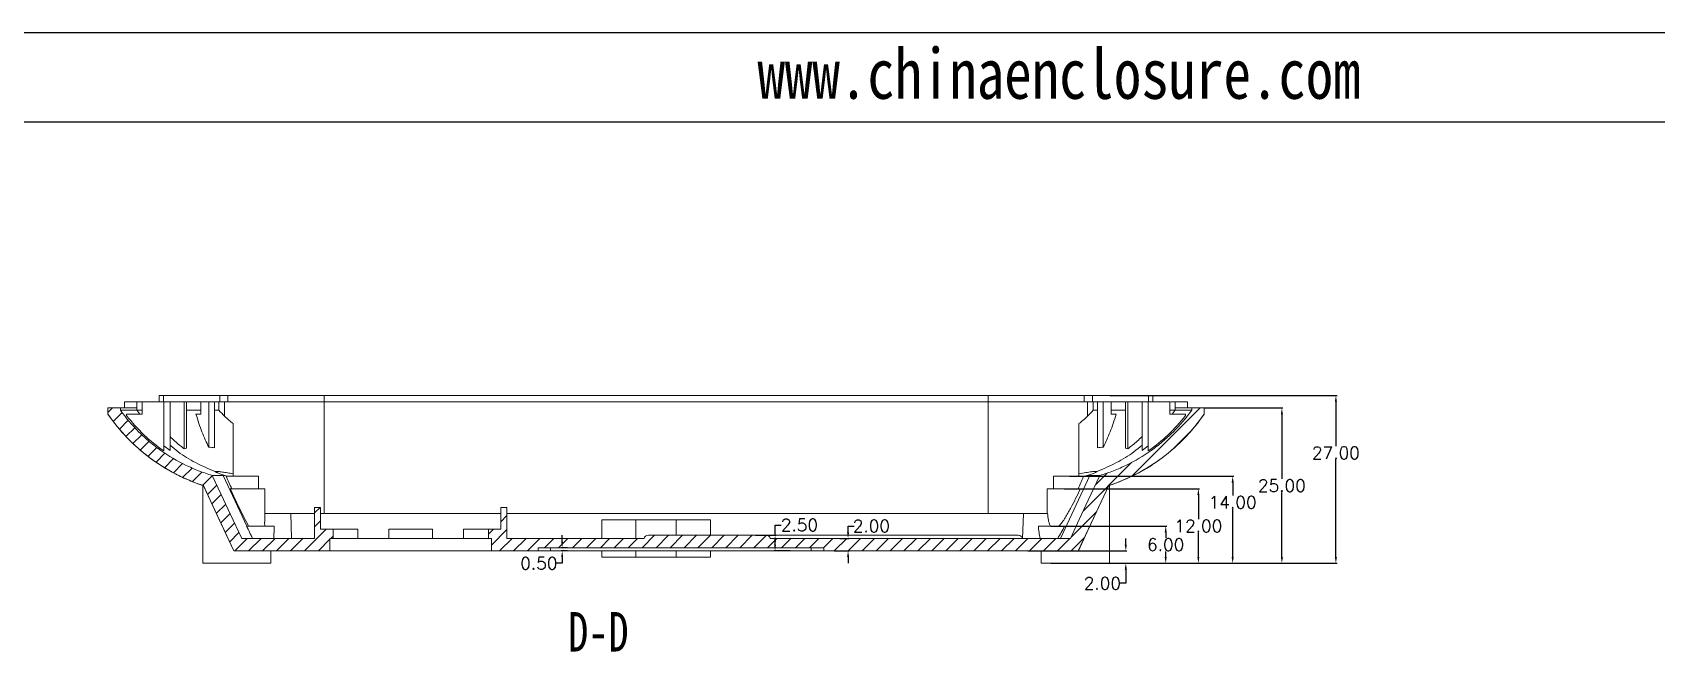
# Model space of a CAD drawing. Header units: inches. Extents: x 1813 to 4686, y 284 to 889.
# Drawn here: x 2923.9 to 3185.4, y 789.5 to 889.1 of the extents above; entities that cross this region are included whole.
import ezdxf

# ---------------------------------------------------------------- set-up
doc = ezdxf.new("R2010")
doc.units = ezdxf.units.IN
doc.header["$LTSCALE"] = 15
doc.layers.add('文字', color=81, linetype='Continuous')
doc.styles.add('SLDTEXTSTYLE0', font='TXT', dxfattribs={"width": 0.75})
doc.styles.get("Standard").update_dxf_attribs({"font": 'txt', "bigfont": 'gbcbig.shx'})
doc.styles.add('宋体', font='', dxfattribs={"width": 0.8, "height": 3.5})
doc.styles.get('宋体').set_extended_font_data('SimSun')
doc.dimstyles.new('2.5', dxfattribs={"dimtxt": 2, "dimasz": 1, "dimexe": 0.18, "dimexo": 0.0625, "dimgap": 0.09, "dimtad": 0, "dimtih": 1, "dimtoh": 1, "dimzin": 0, "dimdsep": 46, "dimtxsty": 'Standard', "dimcen": 1, "dimadec": 0, "dimazin": 2, "dimtfac": 1, "dimtofl": 0, "dimtmove": 0, "dimatfit": 3, "dimfxl": 1, "dimtolj": 1, "dimtzin": 0, "dimarcsym": 0})

# ---------------------------------------------------------------- blocks, each defined once
blk = doc.blocks.new('*D293')
at = {"color": 0, "lineweight": -2}
for p, q in [((3009.15, 807.15), (3009.15, 808.15)), ((3010.01, 806.15), (3008.97, 806.15)), ((3010.01, 805.65), (3008.97, 805.65)), ((3009.15, 803.65), (3008.15, 803.65)), ((3009.15, 804.65), (3009.15, 803.65))]:
    blk.add_line(p, q, dxfattribs=at)
at = {"color": 0}
for points in [[(3008.98, 807.15), (3009.31, 807.15), (3009.15, 806.15)], [(3008.98, 804.65), (3009.31, 804.65), (3009.15, 805.65)]]:
    blk.add_solid(points, dxfattribs=at)
at = {"layer": 'Defpoints', "color": 0}
for p in [(3009.15, 805.65), (3010.08, 806.15), (3010.08, 805.65)]:
    blk.add_point(p, dxfattribs=at)
at = {"color": 0, "insert": (3005.39, 803.65), "char_height": 2, "attachment_point": 5}
blk.add_mtext('\\A1;0.50', dxfattribs=at)
blk = doc.blocks.new('*D294')
at = {"color": 0, "lineweight": -2}
for p, q in [((3097.32, 830.65), (3133.91, 830.65)), ((3133.73, 829.65), (3133.73, 822.51)), ((3133.73, 804.65), (3133.73, 820.33)), ((3097.32, 803.65), (3133.91, 803.65))]:
    blk.add_line(p, q, dxfattribs=at)
at = {"color": 0}
for points in [[(3133.56, 829.65), (3133.9, 829.65), (3133.73, 830.65)], [(3133.56, 804.65), (3133.9, 804.65), (3133.73, 803.65)]]:
    blk.add_solid(points, dxfattribs=at)
at = {"layer": 'Defpoints', "color": 0}
for p in [(3097.26, 830.65), (3133.73, 830.65), (3097.26, 803.65)]:
    blk.add_point(p, dxfattribs=at)
at = {"color": 0, "insert": (3133.73, 821.42), "char_height": 2, "attachment_point": 5}
blk.add_mtext('\\A1;27.00', dxfattribs=at)
blk = doc.blocks.new('*D295')
at = {"color": 0, "lineweight": -2}
for p, q in [((3084.12, 805.65), (3100.08, 805.65)), ((3099.9, 806.65), (3099.9, 807.65)), ((3091.82, 803.65), (3100.08, 803.65)), ((3099.9, 800.43), (3098.9, 800.43)), ((3099.9, 802.65), (3099.9, 800.43))]:
    blk.add_line(p, q, dxfattribs=at)
at = {"color": 0}
for points in [[(3099.73, 806.65), (3100.07, 806.65), (3099.9, 805.65)], [(3099.73, 802.65), (3100.07, 802.65), (3099.9, 803.65)]]:
    blk.add_solid(points, dxfattribs=at)
at = {"layer": 'Defpoints', "color": 0}
for p in [(3084.05, 805.65), (3099.9, 805.65), (3091.76, 803.65)]:
    blk.add_point(p, dxfattribs=at)
at = {"color": 0, "insert": (3096.14, 800.43), "char_height": 2, "attachment_point": 5}
blk.add_mtext('\\A1;2.00', dxfattribs=at)
blk = doc.blocks.new('*D296')
at = {"color": 0, "lineweight": -2}
for p, q in [((3089.99, 815.65), (3111.77, 815.65)), ((3111.59, 814.65), (3111.59, 810.74)), ((3111.59, 804.65), (3111.59, 808.56)), ((3091.82, 803.65), (3111.77, 803.65))]:
    blk.add_line(p, q, dxfattribs=at)
at = {"color": 0}
for points in [[(3111.42, 814.65), (3111.75, 814.65), (3111.59, 815.65)], [(3111.42, 804.65), (3111.75, 804.65), (3111.59, 803.65)]]:
    blk.add_solid(points, dxfattribs=at)
at = {"layer": 'Defpoints', "color": 0}
for p in [(3089.92, 815.65), (3111.59, 815.65), (3091.76, 803.65)]:
    blk.add_point(p, dxfattribs=at)
at = {"color": 0, "insert": (3111.59, 809.65), "char_height": 2, "attachment_point": 5}
blk.add_mtext('\\A1;12.00', dxfattribs=at)
blk = doc.blocks.new('*D297')
at = {"color": 0, "lineweight": -2}
for p, q in [((3087.84, 809.65), (3106.51, 809.65)), ((3106.33, 808.65), (3106.33, 807.74)), ((3106.33, 804.65), (3106.33, 805.56)), ((3087.84, 803.65), (3106.51, 803.65))]:
    blk.add_line(p, q, dxfattribs=at)
at = {"color": 0}
for points in [[(3106.16, 808.65), (3106.49, 808.65), (3106.33, 809.65)], [(3106.16, 804.65), (3106.49, 804.65), (3106.33, 803.65)]]:
    blk.add_solid(points, dxfattribs=at)
at = {"layer": 'Defpoints', "color": 0}
for p in [(3087.77, 809.65), (3087.77, 803.65), (3106.33, 803.65)]:
    blk.add_point(p, dxfattribs=at)
at = {"color": 0, "insert": (3106.33, 806.65), "char_height": 2, "attachment_point": 5}
blk.add_mtext('\\A1;6.00', dxfattribs=at)
blk = doc.blocks.new('*D298')
at = {"color": 0, "lineweight": -2}
for p, q in [((3090.81, 817.65), (3117.29, 817.65)), ((3117.11, 816.65), (3117.11, 814.55)), ((3117.11, 804.65), (3117.11, 812.37)), ((3090.03, 803.65), (3117.29, 803.65))]:
    blk.add_line(p, q, dxfattribs=at)
at = {"color": 0}
for points in [[(3116.94, 816.65), (3117.28, 816.65), (3117.11, 817.65)], [(3116.94, 804.65), (3117.28, 804.65), (3117.11, 803.65)]]:
    blk.add_solid(points, dxfattribs=at)
at = {"layer": 'Defpoints', "color": 0}
for p in [(3090.75, 817.65), (3089.97, 803.65), (3117.11, 803.65)]:
    blk.add_point(p, dxfattribs=at)
at = {"color": 0, "insert": (3117.11, 813.46), "char_height": 2, "attachment_point": 5}
blk.add_mtext('\\A1;14.00', dxfattribs=at)
blk = doc.blocks.new('*D299')
at = {"color": 0, "lineweight": -2}
for p, q in [((3112.57, 828.65), (3125.21, 828.65)), ((3125.03, 827.65), (3125.03, 817.24)), ((3125.03, 804.65), (3125.03, 815.06)), ((3091.89, 803.65), (3125.21, 803.65))]:
    blk.add_line(p, q, dxfattribs=at)
at = {"color": 0}
for points in [[(3124.87, 827.65), (3125.2, 827.65), (3125.03, 828.65)], [(3124.87, 804.65), (3125.2, 804.65), (3125.03, 803.65)]]:
    blk.add_solid(points, dxfattribs=at)
at = {"layer": 'Defpoints', "color": 0}
for p in [(3112.51, 828.65), (3091.82, 803.65), (3125.03, 803.65)]:
    blk.add_point(p, dxfattribs=at)
at = {"color": 0, "insert": (3125.03, 816.15), "char_height": 2, "attachment_point": 5}
blk.add_mtext('\\A1;25.00', dxfattribs=at)
blk = doc.blocks.new('*D300')
at = {"color": 0, "lineweight": -2}
for p, q in [((3055.18, 808.65), (3055.18, 809.65)), ((3055.18, 809.65), (3056.18, 809.65)), ((3052.99, 805.65), (3055.36, 805.65)), ((3053.85, 807.65), (3055.36, 807.65)), ((3055.18, 804.65), (3055.18, 803.65))]:
    blk.add_line(p, q, dxfattribs=at)
at = {"color": 0}
for points in [[(3055.02, 808.65), (3055.35, 808.65), (3055.18, 807.65)], [(3055.02, 804.65), (3055.35, 804.65), (3055.18, 805.65)]]:
    blk.add_solid(points, dxfattribs=at)
at = {"layer": 'Defpoints', "color": 0}
for p in [(3052.93, 805.65), (3053.79, 807.65), (3055.18, 807.65)]:
    blk.add_point(p, dxfattribs=at)
at = {"color": 0, "insert": (3058.94, 809.65), "char_height": 2, "attachment_point": 5}
blk.add_mtext('\\A1;2.00', dxfattribs=at)
blk = doc.blocks.new('*D301')
at = {"color": 0, "lineweight": -2}
for p, q in [((3040.3, 808.15), (3043.61, 808.15)), ((3043.43, 808.15), (3043.43, 809.81)), ((3043.43, 809.81), (3044.43, 809.81)), ((3045.87, 805.65), (3043.25, 805.65)), ((3043.43, 806.65), (3043.43, 807.15))]:
    blk.add_line(p, q, dxfattribs=at)
at = {"color": 0}
for points in [[(3043.27, 807.15), (3043.6, 807.15), (3043.43, 808.15)], [(3043.27, 806.65), (3043.6, 806.65), (3043.43, 805.65)]]:
    blk.add_solid(points, dxfattribs=at)
at = {"layer": 'Defpoints', "color": 0}
for p in [(3040.24, 808.15), (3043.43, 805.65), (3045.93, 805.65)]:
    blk.add_point(p, dxfattribs=at)
at = {"color": 0, "insert": (3047.36, 809.81), "char_height": 2, "attachment_point": 5}
blk.add_mtext('\\A1;2.50', dxfattribs=at)

msp = doc.modelspace()

# ---------------------------------------------------------------- hatches: boundary and pattern name
at = {"linetype": 'Continuous', "lineweight": 0}
h = msp.add_hatch(dxfattribs=at)
h.set_pattern_fill('ANSI31', color=4, scale=0.5, style=0)
edge = h.paths.add_edge_path(flags=0)
edge.add_line((2972.26, 807.65), (2972.26, 809.15))
edge.add_line((2972.26, 809.15), (2970.26, 809.15))
edge.add_line((2970.26, 809.15), (2970.26, 812.65))
edge.add_line((2970.26, 812.65), (2969.26, 812.65))
edge.add_line((2969.26, 812.65), (2969.26, 807.65))
edge.add_line((2969.26, 807.65), (2957.541, 807.65))
edge.add_spline(control_points=[(2957.541, 807.65), (2956.929, 808.963), (2956.317, 810.276), (2955.705, 811.589), (2955.218, 812.633), (2954.731, 813.678), (2954.244, 814.722), (2953.766, 815.746), (2953.289, 816.769), (2952.811, 817.793)], knot_values=[0.0000672, 0.0000672, 0.0000672, 0.0000672, 0.0044128, 0.0044128, 0.0044128, 0.00787, 0.00787, 0.00787, 0.0112587, 0.0112587, 0.0112587, 0.0112587], weights=[1, 1, 1, 1, 1, 1, 1, 1, 1, 1], degree=3, periodic=0)
edge.add_spline(control_points=[(2952.811, 817.793), (2952.358, 817.927), (2951.908, 818.072), (2951.462, 818.229), (2948.505, 819.266), (2945.686, 820.828), (2943.239, 822.786), (2941.264, 824.365), (2939.49, 826.232), (2938.012, 828.283)], knot_values=[0.0079981, 0.0079981, 0.0079981, 0.0079981, 0.0094017, 0.0094017, 0.0094017, 0.0188033, 0.0188033, 0.0188033, 0.0263623, 0.0263623, 0.0263623, 0.0263623], weights=[1, 1, 1, 1, 1, 1, 1, 1, 1, 1], degree=3, periodic=0)
edge.add_line((2938.012, 828.283), (2938.012, 828.65))
edge.add_line((2938.012, 828.65), (2936.012, 828.65))
edge.add_line((2936.012, 828.65), (2936.012, 827.65))
edge.add_spline(control_points=[(2936.012, 827.65), (2937.669, 825.24), (2939.705, 823.052), (2941.989, 821.224), (2944.611, 819.127), (2947.631, 817.453), (2950.8, 816.341), (2950.99, 816.275), (2951.181, 816.21), (2951.372, 816.147)], knot_values=[0, 0, 0, 0, 0.0087765, 0.0087765, 0.0087765, 0.0188848, 0.0188848, 0.0188848, 0.0194839, 0.0194839, 0.0194839, 0.0194839], weights=[1, 1, 1, 1, 1, 1, 1, 1, 1, 1], degree=3, periodic=0)
edge.add_spline(control_points=[(2951.372, 816.147), (2951.847, 815.129), (2952.321, 814.112), (2952.796, 813.094), (2953.28, 812.056), (2953.765, 811.017), (2954.249, 809.978), (2954.922, 808.535), (2955.594, 807.093), (2956.267, 805.65)], knot_values=[0.0000711, 0.0000711, 0.0000711, 0.0000711, 0.003439, 0.003439, 0.003439, 0.0068781, 0.0068781, 0.0068781, 0.0116529, 0.0116529, 0.0116529, 0.0116529], weights=[1, 1, 1, 1, 1, 1, 1, 1, 1, 1], degree=3, periodic=0)
edge.add_line((2956.267, 805.65), (2971.76, 805.65))
edge.add_line((2971.76, 805.65), (2971.76, 807.65))
edge.add_line((2971.76, 807.65), (2972.26, 807.65))
h = msp.add_hatch(dxfattribs=at)
h.set_pattern_fill('ANSI31', color=4, scale=0.5, style=0)
edge = h.paths.add_edge_path(flags=0)
edge.add_line((2999.26, 809.15), (2997.26, 809.15))
edge.add_line((2997.26, 809.15), (2997.26, 807.65))
edge.add_line((2997.26, 807.65), (2997.76, 807.65))
edge.add_line((2997.76, 807.65), (2997.76, 805.65))
edge.add_line((2997.76, 805.65), (3005.261, 805.65))
edge.add_line((3005.261, 805.65), (3005.261, 806.15))
edge.add_line((3005.261, 806.15), (3051.261, 806.15))
edge.add_line((3051.261, 806.15), (3051.261, 805.65))
edge.add_line((3051.261, 805.65), (3092.259, 805.65))
edge.add_spline(control_points=[(3092.259, 805.65), (3092.738, 806.676), (3093.216, 807.701), (3093.695, 808.727), (3094.175, 809.757), (3094.655, 810.787), (3095.135, 811.816), (3095.809, 813.261), (3096.482, 814.705), (3097.156, 816.149)], knot_values=[0.0000135, 0.0000135, 0.0000135, 0.0000135, 0.0034085, 0.0034085, 0.0034085, 0.0068171, 0.0068171, 0.0068171, 0.011598, 0.011598, 0.011598, 0.011598], weights=[1, 1, 1, 1, 1, 1, 1, 1, 1, 1], degree=3, periodic=0)
edge.add_spline(control_points=[(3097.156, 816.149), (3100.122, 817.124), (3102.968, 818.585), (3105.489, 820.427), (3108.2, 822.407), (3110.606, 824.884), (3112.509, 827.65)], knot_values=[0.0094862, 0.0094862, 0.0094862, 0.0094862, 0.0188848, 0.0188848, 0.0188848, 0.0289931, 0.0289931, 0.0289931, 0.0289931], weights=[1, 1, 1, 1, 1, 1, 1], degree=3, periodic=0)
edge.add_line((3112.509, 827.65), (3112.509, 828.65))
edge.add_line((3112.509, 828.65), (3110.509, 828.65))
edge.add_line((3110.509, 828.65), (3110.509, 828.283))
edge.add_spline(control_points=[(3110.509, 828.283), (3108.795, 825.904), (3106.677, 823.772), (3104.309, 822.041), (3101.778, 820.193), (3098.894, 818.755), (3095.894, 817.848), (3095.835, 817.83), (3095.776, 817.813), (3095.716, 817.795)], knot_values=[0.0006041, 0.0006041, 0.0006041, 0.0006041, 0.0094016, 0.0094016, 0.0094016, 0.0188032, 0.0188032, 0.0188032, 0.018986, 0.018986, 0.018986, 0.018986], weights=[1, 1, 1, 1, 1, 1, 1, 1, 1, 1], degree=3, periodic=0)
edge.add_spline(control_points=[(3095.716, 817.795), (3095.095, 816.464), (3094.475, 815.132), (3093.854, 813.8), (3093.371, 812.765), (3092.888, 811.73), (3092.406, 810.695), (3091.932, 809.68), (3091.459, 808.665), (3090.986, 807.65)], knot_values=[0.0000672, 0.0000672, 0.0000672, 0.0000672, 0.004475, 0.004475, 0.004475, 0.0079016, 0.0079016, 0.0079016, 0.0112611, 0.0112611, 0.0112611, 0.0112611], weights=[1, 1, 1, 1, 1, 1, 1, 1, 1, 1], degree=3, periodic=0)
edge.add_line((3090.986, 807.65), (3042.623, 807.65))
edge.add_ellipse((3041.909, 807.65), major_axis=(0.715, 0), ratio=0.6997816, start_angle=0, end_angle=90)
edge.add_line((3041.909, 808.15), (3023.047, 808.15))
edge.add_ellipse((3023.047, 807.65), major_axis=(-0.712, 0), ratio=0.7023627, start_angle=270, end_angle=360)
edge.add_line((3022.335, 807.65), (3000.26, 807.65))
edge.add_line((3000.26, 807.65), (3000.26, 812.65))
edge.add_line((3000.26, 812.65), (2999.26, 812.65))
edge.add_line((2999.26, 812.65), (2999.26, 809.15))

# ---------------------------------------------------------------- linework, layer by layer
for p, q in [((2771.95, 889.082), (3627.31, 889.082)), ((2800.75, 874.682), (3612.91, 874.682))]:
    msp.add_line(p, q)
at = {"color": 7, "linetype": 'Continuous', "lineweight": 15}
for p, q in [((2938.683, 829.65), (2938.683, 828.65)), ((2940.661, 829.65), (2938.683, 829.65)), ((2940.661, 828.65), (2940.661, 829.65)), ((2940.668, 829.65), (2940.661, 829.65)), ((2940.668, 829.65), (2940.668, 828.283)), ((2941.51, 829.65), (2941.51, 827.65)), ((2945.01, 829.65), (2941.51, 829.65)), ((2944.26, 830.65), (2944.974, 830.65)), ((2944.26, 830.65), (2944.26, 829.65)), ((2944.974, 830.65), (2944.974, 829.65)), ((2945.01, 821.724), (2945.01, 829.65)), ((2946.01, 829.65), (2945.01, 829.65)), ((2946.01, 821.783), (2946.01, 829.65)), ((2946.01, 829.65), (2948.269, 829.65)), ((2948.269, 822.093), (2948.269, 829.65)), ((2948.269, 829.65), (2948.683, 829.65)), ((2948.683, 822.18), (2948.683, 829.65)), ((2950.905, 829.65), (2948.75, 829.65)), ((2950.971, 829.65), (2950.971, 827.65)), ((2950.971, 829.65), (2952.257, 829.65)), ((2952.257, 822.351), (2952.257, 829.65)), ((2952.257, 829.65), (2953.187, 829.65)), ((2953.187, 822.241), (2953.187, 829.65)), ((2953.859, 829.65), (2953.254, 829.65)), ((2953.859, 829.65), (2953.859, 828.29)), ((2954.799, 829.65), (2953.859, 829.65)), ((2954.005, 830.65), (2954.005, 829.65)), ((2954.005, 830.65), (2955.299, 830.65)), ((2954.799, 829.65), (2954.799, 827.307)), ((2970.799, 829.65), (2954.799, 829.65)), ((2955.299, 830.65), (2955.299, 829.65)), ((2955.299, 830.65), (2970.799, 830.65)), ((2970.799, 830.65), (2970.799, 829.65)), ((2970.799, 830.65), (3077.722, 830.65)), ((2970.799, 811.65), (2970.799, 829.65)), ((3077.722, 829.65), (2970.799, 829.65)), ((3077.722, 830.65), (3077.722, 829.65)), ((3077.722, 830.65), (3093.222, 830.65)), ((3077.722, 829.65), (3077.722, 811.65)), ((3093.722, 829.65), (3077.722, 829.65)), ((3093.222, 830.65), (3093.222, 829.65)), ((3093.222, 830.65), (3094.515, 830.65)), ((3093.722, 827.307), (3093.722, 829.65)), ((3094.662, 829.65), (3093.722, 829.65)), ((3094.515, 830.65), (3094.515, 829.65)), ((3094.662, 828.29), (3094.662, 829.65)), ((3095.267, 829.65), (3094.662, 829.65)), ((3096.263, 829.65), (3095.333, 829.65)), ((3095.333, 822.241), (3095.333, 829.65)), ((3097.549, 829.65), (3096.263, 829.65)), ((3096.263, 822.351), (3096.263, 829.65)), ((3097.549, 829.65), (3097.549, 827.65)), ((3099.771, 829.65), (3097.616, 829.65)), ((3100.251, 829.65), (3099.838, 829.65)), ((3099.838, 822.18), (3099.838, 829.65)), ((3102.51, 829.65), (3100.251, 829.65)), ((3100.251, 822.093), (3100.251, 829.65)), ((3102.51, 821.783), (3102.51, 829.65)), ((3102.51, 829.65), (3103.51, 829.65)), ((3103.51, 821.724), (3103.51, 829.65)), ((3103.51, 829.65), (3107.01, 829.65)), ((3103.547, 830.65), (3103.547, 829.65)), ((3103.547, 830.65), (3104.26, 830.65)), ((3104.26, 830.65), (3104.26, 829.65)), ((3107.01, 829.65), (3107.01, 827.65)), ((3107.852, 829.65), (3107.852, 828.283)), ((3107.859, 829.65), (3107.852, 829.65)), ((3107.859, 828.65), (3107.859, 829.65)), ((3107.859, 829.65), (3109.838, 829.65)), ((3109.838, 829.65), (3109.838, 828.65)), ((2936.01, 828.65), (2936.01, 827.65)), ((2936.012, 828.65), (2936.012, 827.65)), ((2936.012, 828.65), (2938.012, 828.65)), ((2936.022, 827.65), (2936.012, 827.65)), ((2938.012, 828.65), (2938.012, 828.283)), ((2939.01, 827.417), (2939.01, 827.65)), ((2941.51, 827.65), (2939.01, 827.65)), ((2950.971, 827.65), (2950.185, 827.65)), ((2953.859, 828.29), (2953.187, 828.289)), ((3095.333, 828.29), (3094.662, 828.29)), ((3097.549, 827.65), (3098.335, 827.65)), ((3107.01, 827.65), (3109.51, 827.65)), ((3109.51, 827.417), (3109.51, 827.65)), ((3110.509, 828.283), (3110.509, 828.65)), ((3110.509, 828.65), (3112.509, 828.65)), ((3112.509, 827.65), (3112.496, 827.65)), ((3112.509, 827.65), (3112.509, 828.65)), ((3112.51, 827.65), (3112.51, 828.65)), ((2945.01, 822.544), (2946.01, 821.783)), ((3103.51, 822.544), (3102.51, 821.783)), ((2951.26, 816.184), (2951.26, 803.65)), ((2951.373, 816.143), (2956.271, 805.638)), ((2953.264, 818.408), (2953.282, 818.413)), ((2954.569, 817.794), (2958.348, 809.65)), ((2960.26, 817.65), (2955.067, 817.65)), ((2956.163, 818.058), (2956.163, 817.65)), ((2960.26, 815.65), (2960.26, 817.65)), ((3088.26, 817.65), (3088.26, 815.65)), ((3093.23, 817.65), (3088.26, 817.65)), ((3089.395, 807.65), (3094.103, 817.795)), ((3092.256, 805.638), (3097.155, 816.146)), ((3092.358, 817.65), (3092.358, 818.058)), ((3095.256, 818.416), (3095.257, 818.408)), ((3097.26, 803.65), (3097.26, 816.184)), ((2961.26, 815.65), (2955.702, 815.65)), ((2961.26, 810.243), (2961.26, 815.65)), ((3087.26, 815.65), (3087.26, 811.65)), ((3092.588, 815.65), (3087.26, 815.65)), ((2965.478, 811.65), (2961.26, 811.65)), ((2965.478, 811.65), (2969.26, 811.65)), ((2965.584, 807.65), (2965.478, 811.65)), ((2969.26, 812.65), (2969.26, 807.65)), ((2970.26, 812.65), (2969.26, 812.65)), ((2970.26, 809.15), (2970.26, 812.65)), ((2999.26, 812.65), (2999.26, 809.15)), ((3000.26, 812.65), (2999.26, 812.65)), ((3000.26, 807.65), (3000.26, 812.65)), ((3015.51, 810.65), (3015.51, 807.65)), ((3015.51, 810.65), (3021.01, 810.65)), ((3021.01, 810.65), (3021.01, 807.65)), ((3021.01, 810.65), (3027.51, 810.65)), ((3027.51, 810.65), (3033.01, 810.65)), ((3033.01, 808.15), (3033.01, 810.65)), ((3083.404, 811.65), (3083.252, 807.65)), ((3087.296, 811.65), (3083.404, 811.65)), ((2962.76, 809.65), (2958.327, 809.65)), ((2958.81, 808.653), (2959.275, 807.65)), ((2961.232, 810.243), (2961.248, 809.65)), ((2962.743, 807.65), (2962.738, 808.535)), ((2962.76, 808.535), (2962.76, 809.65)), ((2972.26, 809.15), (2970.26, 809.15)), ((2972.26, 807.65), (2972.26, 809.15)), ((2972.26, 809.15), (2976.26, 809.15)), ((2976.26, 807.65), (2976.26, 809.15)), ((2981.26, 809.15), (2988.26, 809.15)), ((2981.26, 807.65), (2981.26, 809.15)), ((2988.26, 807.65), (2988.26, 809.15)), ((2993.26, 807.65), (2993.26, 809.15)), ((2993.26, 809.15), (2997.26, 809.15)), ((2997.26, 809.15), (2997.26, 807.65)), ((2999.26, 809.15), (2997.26, 809.15)), ((3041.909, 808.15), (3023.047, 808.15)), ((3041.909, 808.15), (3082.592, 808.15)), ((3090.075, 809.65), (3085.818, 809.65)), ((2971.76, 805.65), (2956.268, 805.65)), ((2969.26, 807.65), (2957.541, 807.65)), ((2962.26, 803.65), (2962.26, 805.65)), ((2972.26, 807.65), (2971.76, 807.65)), ((2971.76, 805.65), (2971.76, 807.65)), ((2971.76, 805.65), (2997.76, 805.65)), ((2972.26, 807.65), (2976.26, 807.65)), ((2981.26, 807.65), (2976.26, 807.65)), ((2981.26, 807.65), (2988.26, 807.65)), ((2988.26, 807.65), (2993.26, 807.65)), ((2993.26, 807.65), (2997.26, 807.65)), ((2997.76, 807.65), (2997.26, 807.65)), ((2997.76, 807.65), (2997.76, 805.65)), ((3005.261, 805.65), (2997.76, 805.65)), ((3022.335, 807.65), (3000.26, 807.65)), ((3005.261, 806.15), (3051.261, 806.15)), ((3005.261, 805.65), (3005.261, 806.15)), ((3007.261, 805.65), (3005.261, 805.65)), ((3007.261, 806.15), (3007.261, 805.65)), ((3007.261, 805.65), (3049.261, 805.65)), ((3015.51, 805.65), (3015.51, 804.65)), ((3021.01, 804.65), (3021.01, 805.65)), ((3027.51, 804.65), (3027.51, 805.65)), ((3033.01, 804.65), (3033.01, 805.65)), ((3090.986, 807.65), (3042.623, 807.65)), ((3049.261, 805.65), (3049.261, 806.15)), ((3051.261, 805.65), (3049.261, 805.65)), ((3051.261, 806.15), (3051.261, 805.65)), ((3092.259, 805.65), (3051.261, 805.65)), ((3086.26, 805.65), (3086.26, 803.65)), ((2962.26, 803.65), (2951.26, 803.65)), ((3021.01, 804.65), (3015.51, 804.65)), ((3027.51, 804.65), (3021.01, 804.65)), ((3033.01, 804.65), (3027.51, 804.65)), ((3097.26, 803.65), (3086.26, 803.65))]:
    msp.add_line(p, q, dxfattribs=at)
at = {"color": 8, "linetype": 'Continuous', "lineweight": 15}
for p, q in [((2940.661, 828.283), (2941.159, 827.65)), ((3107.859, 828.283), (3107.362, 827.65)), ((3027.51, 810.65), (3027.51, 808.15))]:
    msp.add_line(p, q, dxfattribs=at)
at = {"color": 7, "linetype": 'Continuous', "lineweight": 15, "flags": 128}
for points in [[(2951.372, 816.147), (2952.796, 813.094), (2954.249, 809.978), (2956.267, 805.65)], [(2952.811, 817.793), (2954.244, 814.722), (2955.705, 811.589), (2957.541, 807.65)], [(3090.986, 807.65), (3092.406, 810.695), (3093.854, 813.8), (3095.716, 817.795)], [(3092.26, 805.65), (3093.695, 808.727), (3095.135, 811.816), (3097.156, 816.149)]]:
    msp.add_lwpolyline(points, dxfattribs=at)
at = {"color": 7, "linetype": 'Continuous', "lineweight": 15}
for centre, start, end in [((2960.729, 844.65), 214.53094, 251.84367), ((3087.792, 844.65), 288.17616, 325.46614)]:
    msp.add_arc(centre, 30, start, end, dxfattribs=at)
for centre, major_axis, ratio, start_param, end_param in [((3023.047, 807.65), (-0.712, 0), 0.7023627, 4.712389, 6.2831853), ((3041.909, 807.65), (0.715, 0), 0.6997816, 0, 1.5707963)]:
    msp.add_ellipse(centre, major_axis=major_axis, ratio=ratio, start_param=start_param, end_param=end_param, dxfattribs=at)
for points, knots in [([(2941.444, 829.65), (2941.401, 829.65), (2941.158, 829.65), (2940.911, 829.65), (2940.749, 829.65), (2940.668, 829.65)], [0, 0, 0, 0, 0.0969863, 0.5484925, 1, 1, 1, 1]), ([(2944.974, 830.65), (2945.078, 830.65), (2945.285, 830.65), (2945.604, 830.65), (2945.929, 830.65), (2946.26, 830.65), (2946.597, 830.65), (2946.94, 830.65), (2947.29, 830.65), (2947.646, 830.65), (2948.008, 830.65), (2948.376, 830.65), (2948.751, 830.65), (2949.382, 830.65), (2950.29, 830.65), (2951.361, 830.65), (2952.321, 830.65), (2953.156, 830.65), (2953.722, 830.65), (2954.005, 830.65)], [0, 0, 0, 0, 0.0418884, 0.0836638, 0.1253481, 0.1669635, 0.2085322, 0.2500768, 0.2916194, 0.3331826, 0.3747887, 0.4164599, 0.4582185, 0.5000865, 0.6249454, 0.7500805, 0.8333165, 0.9165637, 1, 1, 1, 1]), ([(3094.515, 830.65), (3094.657, 830.65), (3094.941, 830.65), (3095.364, 830.65), (3095.783, 830.65), (3096.199, 830.65), (3096.611, 830.65), (3097.293, 830.65), (3098.231, 830.65), (3099.267, 830.65), (3100.145, 830.65), (3100.875, 830.65), (3101.583, 830.65), (3102.265, 830.65), (3102.923, 830.65), (3103.339, 830.65), (3103.547, 830.65)], [0, 0, 0, 0, 0.0417578, 0.0834469, 0.1250896, 0.1667081, 0.2083246, 0.2499615, 0.375033, 0.4999675, 0.5831961, 0.66663, 0.7500024, 0.833236, 0.9165092, 1, 1, 1, 1]), ([(3107.852, 829.65), (3107.717, 829.65), (3107.562, 829.65), (3107.13, 829.65), (3107.077, 829.65)], [0, 0, 0, 0, 0.877727, 1, 1, 1, 1]), ([(2951.372, 816.147), (2950.984, 816.275), (2950.596, 816.411), (2949.83, 816.697), (2949.451, 816.848), (2948.326, 817.322), (2947.593, 817.667), (2945.439, 818.789), (2944.067, 819.65), (2942.105, 821.118), (2941.467, 821.637), (2940.245, 822.718), (2939.658, 823.281), (2937.971, 825.038), (2936.942, 826.298), (2936.012, 827.65)], [0, 0, 0, 0, 0.0625, 0.0625, 0.125, 0.125, 0.25, 0.25, 0.5, 0.5, 0.625, 0.625, 0.75, 0.75, 1, 1, 1, 1]), ([(2952.811, 817.793), (2952.072, 818.011), (2951.335, 818.262), (2949.895, 818.82), (2949.19, 819.127), (2947.122, 820.131), (2945.804, 820.91), (2943.92, 822.245), (2943.304, 822.72), (2942.12, 823.715), (2941.551, 824.235), (2939.915, 825.859), (2938.916, 827.028), (2938.012, 828.283)], [0, 0, 0, 0, 0.125, 0.125, 0.25, 0.25, 0.5, 0.5, 0.625, 0.625, 0.75, 0.75, 1, 1, 1, 1]), ([(2938.024, 828.65), (2938.046, 828.65), (2938.093, 828.65), (2938.598, 828.65), (2939.408, 828.65), (2940.243, 828.65), (2940.661, 828.65)], [0, 0, 0, 0, 0.2336234, 0.4885307, 0.7439084, 1, 1, 1, 1]), ([(2941.51, 828.289), (2941.379, 828.289), (2940.963, 828.29), (2940.788, 828.286), (2940.668, 828.283)], [0, 0, 0, 0, 0.3144686, 1, 1, 1, 1]), ([(2950.971, 828.287), (2950.245, 828.286), (2949.439, 828.285), (2948.751, 828.284), (2948.683, 828.284)], [0, 0, 0, 0, 0.9017102, 1, 1, 1, 1]), ([(2952.257, 822.351), (2951.864, 823.095), (2951.494, 823.907), (2950.802, 825.67), (2950.48, 826.621), (2950.185, 827.65)], [0, 0, 0, 0, 0.5, 0.5, 1, 1, 1, 1]), ([(3110.509, 828.283), (3109.604, 827.027), (3108.606, 825.86), (3106.976, 824.241), (3106.41, 823.723), (3105.232, 822.732), (3104.618, 822.257), (3102.721, 820.912), (3101.398, 820.131), (3099.331, 819.127), (3098.628, 818.821), (3097.194, 818.265), (3096.461, 818.015), (3095.716, 817.795)], [0, 0, 0, 0, 0.25, 0.25, 0.375, 0.375, 0.5, 0.5, 0.75, 0.75, 0.875, 0.875, 1, 1, 1, 1]), ([(3096.263, 822.351), (3096.657, 823.095), (3097.027, 823.907), (3097.719, 825.67), (3098.041, 826.621), (3098.335, 827.65)], [0, 0, 0, 0, 0.5, 0.5, 1, 1, 1, 1]), ([(3112.509, 827.65), (3111.578, 826.296), (3110.549, 825.037), (3108.305, 822.7), (3107.089, 821.623), (3105.12, 820.148), (3104.444, 819.684), (3103.066, 818.817), (3102.362, 818.414), (3100.206, 817.292), (3098.711, 816.66), (3097.156, 816.149)], [0, 0, 0, 0, 0.25, 0.25, 0.5, 0.5, 0.625, 0.625, 0.75, 0.75, 1, 1, 1, 1]), ([(3099.838, 828.284), (3099.428, 828.285), (3098.709, 828.286), (3097.898, 828.287), (3097.549, 828.288)], [0, 0, 0, 0, 0.570542, 1, 1, 1, 1]), ([(3107.852, 828.283), (3107.749, 828.286), (3107.568, 828.29), (3107.177, 828.289), (3107.01, 828.289)], [0, 0, 0, 0, 0.5753471, 1, 1, 1, 1]), ([(3110.497, 828.65), (3110.475, 828.65), (3110.428, 828.65), (3109.923, 828.65), (3109.113, 828.65), (3108.278, 828.65), (3107.859, 828.65)], [0, 0, 0, 0, 0.2336234, 0.4885307, 0.7439084, 1, 1, 1, 1]), ([(2948.269, 822.093), (2947.77, 822.481), (2946.987, 823.089), (2946.27, 823.789), (2946.01, 824.042)], [0, 0, 0, 0, 0.6377469, 1, 1, 1, 1]), ([(2956.163, 826.14), (2956.163, 825.116), (2956.163, 824.168), (2956.163, 822.865), (2956.163, 822.449), (2956.163, 821.669), (2956.163, 821.304), (2956.163, 820.284), (2956.163, 819.704), (2956.163, 818.736), (2956.163, 818.347), (2956.163, 818.058)], [0, 0, 0, 0, 0.25, 0.25, 0.375, 0.375, 0.5, 0.5, 0.75, 0.75, 1, 1, 1, 1]), ([(3092.358, 826.14), (3092.358, 825.113), (3092.358, 824.165), (3092.358, 822.862), (3092.358, 822.447), (3092.358, 821.667), (3092.358, 821.302), (3092.358, 820.282), (3092.358, 819.702), (3092.358, 818.735), (3092.358, 818.347), (3092.358, 818.058)], [0, 0, 0, 0, 0.25, 0.25, 0.375, 0.375, 0.5, 0.5, 0.75, 0.75, 1, 1, 1, 1]), ([(3100.251, 822.093), (3100.751, 822.481), (3101.534, 823.089), (3102.251, 823.789), (3102.51, 824.042)], [0, 0, 0, 0, 0.6377469, 1, 1, 1, 1]), ([(2954.569, 817.794), (2954.351, 817.794), (2953.915, 817.794), (2953.432, 817.794), (2953.08, 817.793), (2952.851, 817.793), (2952.83, 817.793), (2952.82, 817.793)], [0, 0, 0, 0, 0.1978349, 0.3956697, 0.5938181, 0.7919665, 1, 1, 1, 1]), ([(2955.035, 817.725), (2954.78, 817.802), (2954.547, 817.878), (2954.126, 818.024), (2953.938, 818.094), (2953.707, 818.187), (2953.637, 818.216), (2953.514, 818.27), (2953.461, 818.294), (2953.328, 818.359), (2953.277, 818.391), (2953.264, 818.408)], [0, 0, 0, 0, 0.25, 0.25, 0.5, 0.5, 0.625, 0.625, 0.75, 0.75, 1, 1, 1, 1]), ([(2953.405, 818.442), (2953.499, 818.442), (2953.634, 818.433), (2953.896, 818.407), (2953.995, 818.396), (2954.205, 818.371), (2954.318, 818.356), (2954.56, 818.323), (2954.69, 818.304), (2954.96, 818.263), (2955.1, 818.242), (2955.534, 818.171), (2955.844, 818.117), (2956.163, 818.058)], [0, 0, 0, 0, 0.25, 0.25, 0.375, 0.375, 0.5, 0.5, 0.625, 0.625, 0.75, 0.75, 1, 1, 1, 1]), ([(2955.939, 815.65), (2955.786, 815.986), (2955.637, 816.321), (2955.347, 816.987), (2955.205, 817.319), (2955.067, 817.65)], [0, 0, 0, 0, 0.5, 0.5, 1, 1, 1, 1]), ([(3093.104, 817.615), (3092.963, 817.285), (3092.817, 816.957), (3092.519, 816.302), (3092.365, 815.976), (3092.208, 815.65)], [0, 0, 0, 0, 0.5, 0.5, 1, 1, 1, 1]), ([(3092.358, 818.058), (3092.744, 818.13), (3093.11, 818.192), (3093.801, 818.301), (3094.106, 818.344), (3094.635, 818.41), (3094.844, 818.43), (3095.148, 818.446), (3095.234, 818.442), (3095.255, 818.425)], [0, 0, 0, 0, 0.25, 0.25, 0.5, 0.5, 0.75, 0.75, 1, 1, 1, 1]), ([(3094.103, 817.795), (3094.044, 817.795), (3093.929, 817.779), (3093.595, 817.717), (3093.376, 817.672), (3093.104, 817.615)], [0, 0, 0, 0, 0.5, 0.5, 1, 1, 1, 1]), ([(3095.257, 818.408), (3095.243, 818.389), (3095.184, 818.354), (3095.032, 818.281), (3094.97, 818.253), (3094.828, 818.193), (3094.748, 818.16), (3094.57, 818.091), (3094.472, 818.053), (3094.259, 817.977), (3094.146, 817.937), (3093.787, 817.817), (3093.518, 817.733), (3093.23, 817.65)], [0, 0, 0, 0, 0.25, 0.25, 0.375, 0.375, 0.5, 0.5, 0.625, 0.625, 0.75, 0.75, 1, 1, 1, 1]), ([(3095.712, 817.795), (3095.71, 817.795), (3095.703, 817.795), (3095.556, 817.795), (3095.237, 817.795), (3094.768, 817.795), (3094.325, 817.795), (3094.103, 817.795)], [0, 0, 0, 0, 0.1182532, 0.3384894, 0.5587256, 0.7793627, 1, 1, 1, 1]), ([(2958.656, 809.65), (2958.382, 810.131), (2958.122, 810.621), (2957.615, 811.61), (2957.368, 812.109), (2956.638, 813.614), (2956.165, 814.628), (2955.702, 815.65)], [0, 0, 0, 0, 0.25, 0.25, 0.5, 0.5, 1, 1, 1, 1]), ([(3092.588, 815.65), (3092.341, 815.116), (3092.088, 814.585), (3091.567, 813.529), (3091.299, 813.005), (3090.739, 811.969), (3090.45, 811.46), (3089.984, 810.731), (3089.823, 810.492), (3089.484, 810.043), (3089.307, 809.831), (3089.116, 809.65)], [0, 0, 0, 0, 0.25, 0.25, 0.5, 0.5, 0.75, 0.75, 0.875, 0.875, 1, 1, 1, 1]), ([(2970.26, 811.65), (2973.533, 811.65), (2981.675, 811.65), (2991.344, 811.65), (2997.739, 811.65), (2999.26, 811.65)], [0, 0, 0, 0, 0.3387938, 0.8427455, 1, 1, 1, 1]), ([(3000.26, 811.65), (3002.099, 811.65), (3007.629, 811.65), (3016.857, 811.65), (3027.941, 811.65), (3039.033, 811.65), (3050.128, 811.65), (3061.227, 811.65), (3072.321, 811.65), (3079.71, 811.65), (3083.404, 811.65)], [0, 0, 0, 0, 0.0662764, 0.1994041, 0.3326231, 0.4658421, 0.5993358, 0.7328295, 0.8664147, 1, 1, 1, 1]), ([(3087.773, 809.65), (3087.692, 809.783), (3087.629, 809.932), (3087.522, 810.244), (3087.479, 810.409), (3087.369, 810.92), (3087.324, 811.283), (3087.296, 811.65)], [0, 0, 0, 0, 0.25, 0.25, 0.5, 0.5, 1, 1, 1, 1]), ([(3082.592, 808.15), (3082.745, 808.15), (3082.897, 808.112), (3083.088, 807.986), (3083.145, 807.932), (3083.227, 807.803), (3083.252, 807.728), (3083.252, 807.65)], [0, 0, 0, 0, 0.5, 0.5, 0.75, 0.75, 1, 1, 1, 1]), ([(3085.818, 809.65), (3085.844, 809.306), (3085.88, 808.966), (3085.975, 808.297), (3086.035, 807.968), (3086.114, 807.65)], [0, 0, 0, 0, 0.5, 0.5, 1, 1, 1, 1]), ([(3088.931, 807.65), (3089.136, 807.968), (3089.33, 808.297), (3089.709, 808.966), (3089.894, 809.306), (3090.075, 809.65)], [0, 0, 0, 0, 0.5, 0.5, 1, 1, 1, 1])]:
    msp.add_open_spline(points, degree=3, knots=knots, dxfattribs=at)
for points in [[(2938.01, 828.283), (2938.01, 828.283), (2938.902, 828.283), (2940.661, 828.283)], [(2939.01, 827.417), (2939.869, 826.319), (2941.729, 824.274), (2943.869, 822.523), (2945.01, 821.724)], [(2940.668, 828.283), (2940.666, 828.283), (2940.664, 828.283), (2940.661, 828.283)], [(2953.859, 828.29), (2954.163, 827.949), (2954.476, 827.622), (2954.799, 827.307)], [(2954.799, 827.307), (2955.232, 826.884), (2955.686, 826.495), (2956.163, 826.14)], [(3093.722, 827.307), (3093.289, 826.884), (3092.835, 826.495), (3092.358, 826.14)], [(3094.662, 828.29), (3094.358, 827.949), (3094.044, 827.622), (3093.722, 827.307)], [(3109.51, 827.417), (3108.652, 826.319), (3106.791, 824.274), (3104.652, 822.523), (3103.51, 821.724)], [(3107.852, 828.283), (3107.855, 828.283), (3107.857, 828.283), (3107.859, 828.283)], [(3110.51, 828.283), (3110.51, 828.283), (3109.618, 828.283), (3107.859, 828.283)], [(2948.683, 822.18), (2948.545, 822.142), (2948.408, 822.113), (2948.269, 822.093)], [(2953.187, 822.241), (2952.876, 822.269), (2952.566, 822.306), (2952.257, 822.351)], [(3095.333, 822.241), (3095.644, 822.269), (3095.954, 822.306), (3096.263, 822.351)], [(3099.838, 822.18), (3099.975, 822.142), (3100.113, 822.113), (3100.251, 822.093)], [(2955.035, 817.725), (2954.8, 817.77), (2954.644, 817.795), (2954.569, 817.794)], [(2955.067, 817.65), (2955.061, 817.663), (2955.051, 817.688), (2955.041, 817.713), (2955.035, 817.725)], [(3093.104, 817.615), (3093.147, 817.626), (3093.188, 817.638), (3093.23, 817.65)], [(2958.81, 808.653), (2958.649, 808.984), (2958.488, 809.317), (2958.327, 809.65)], [(2958.81, 808.653), (2958.974, 808.316), (2959.139, 807.982), (2959.306, 807.65)]]:
    msp.add_open_spline(points, degree=3, dxfattribs=at)
at = {"color": 8, "linetype": 'Continuous', "lineweight": 15}
for points, knots in [([(2946.01, 822.637), (2946.439, 822.28), (2947.719, 821.215), (2950.14, 819.751), (2952.206, 818.863), (2953.264, 818.408)], [0, 0, 0, 0, 0.1969073, 0.5886791, 1, 1, 1, 1]), ([(3102.51, 822.637), (3102.082, 822.28), (3100.802, 821.215), (3098.381, 819.751), (3096.315, 818.863), (3095.257, 818.408)], [0, 0, 0, 0, 0.1969081, 0.5886813, 1, 1, 1, 1])]:
    msp.add_open_spline(points, degree=3, knots=knots, dxfattribs=at)

# ---------------------------------------------------------------- texts
at = {"color": 7, "linetype": 'Continuous', "insert": (3010.115, 795.802), "char_height": 6.35, "attachment_point": 1, "style": 'SLDTEXTSTYLE0'}
msp.add_mtext('D-D', dxfattribs=at)
at = {"layer": '文字', "color": 0, "insert": (3040.604, 886.519), "char_height": 8.11008, "width": 142.48633, "attachment_point": 1, "style": '宋体'}
msp.add_mtext('www.chinaenclosure.com', dxfattribs=at)

# ---------------------------------------------------------------- dimensions: what is measured, and where the dimension line sits
for base, p1, p2, picture, middle in [((3133.728, 830.65), (3097.26, 803.65), (3097.26, 830.65), '*D294', (3133.728, 821.416)), ((3125.033, 803.65), (3112.51, 828.65), (3091.823, 803.65), '*D299', (3125.033, 816.15)), ((3117.112, 803.65), (3090.745, 817.65), (3089.971, 803.65), '*D298', (3117.112, 813.462)), ((3111.587, 815.65), (3091.76, 803.65), (3089.924, 815.65), '*D296', (3111.587, 809.65)), ((3043.433, 805.65), (3040.239, 808.15), (3045.933, 805.65), '*D301', (3047.356, 809.807)), ((3099.899, 805.65), (3091.76, 803.65), (3084.055, 805.65), '*D295', (3096.142, 800.43))]:
    dim = msp.add_linear_dim(base=base, p1=p1, p2=p2, angle=90, dimstyle='2.5')
    dim.commit()
    dim.dimension.update_dxf_attribs({"geometry": picture, "text_midpoint": middle, "dimtype": 160})
for base, p1, p2, picture, middle in [((3055.182, 807.65), (3052.928, 805.65), (3053.792, 807.65), '*D300', (3058.939, 809.65)), ((3009.146, 805.65), (3010.075, 806.15), (3010.075, 805.65), '*D293', (3005.389, 803.65)), ((3106.328, 803.65), (3087.773, 809.65), (3087.773, 803.65), '*D297', (3106.328, 806.65))]:
    dim = msp.add_linear_dim(base=base, p1=p1, p2=p2, angle=90, dimstyle='2.5')
    dim.commit()
    dim.dimension.update_dxf_attribs({"geometry": picture, "text_midpoint": middle})

doc.saveas('drawing.dxf')
